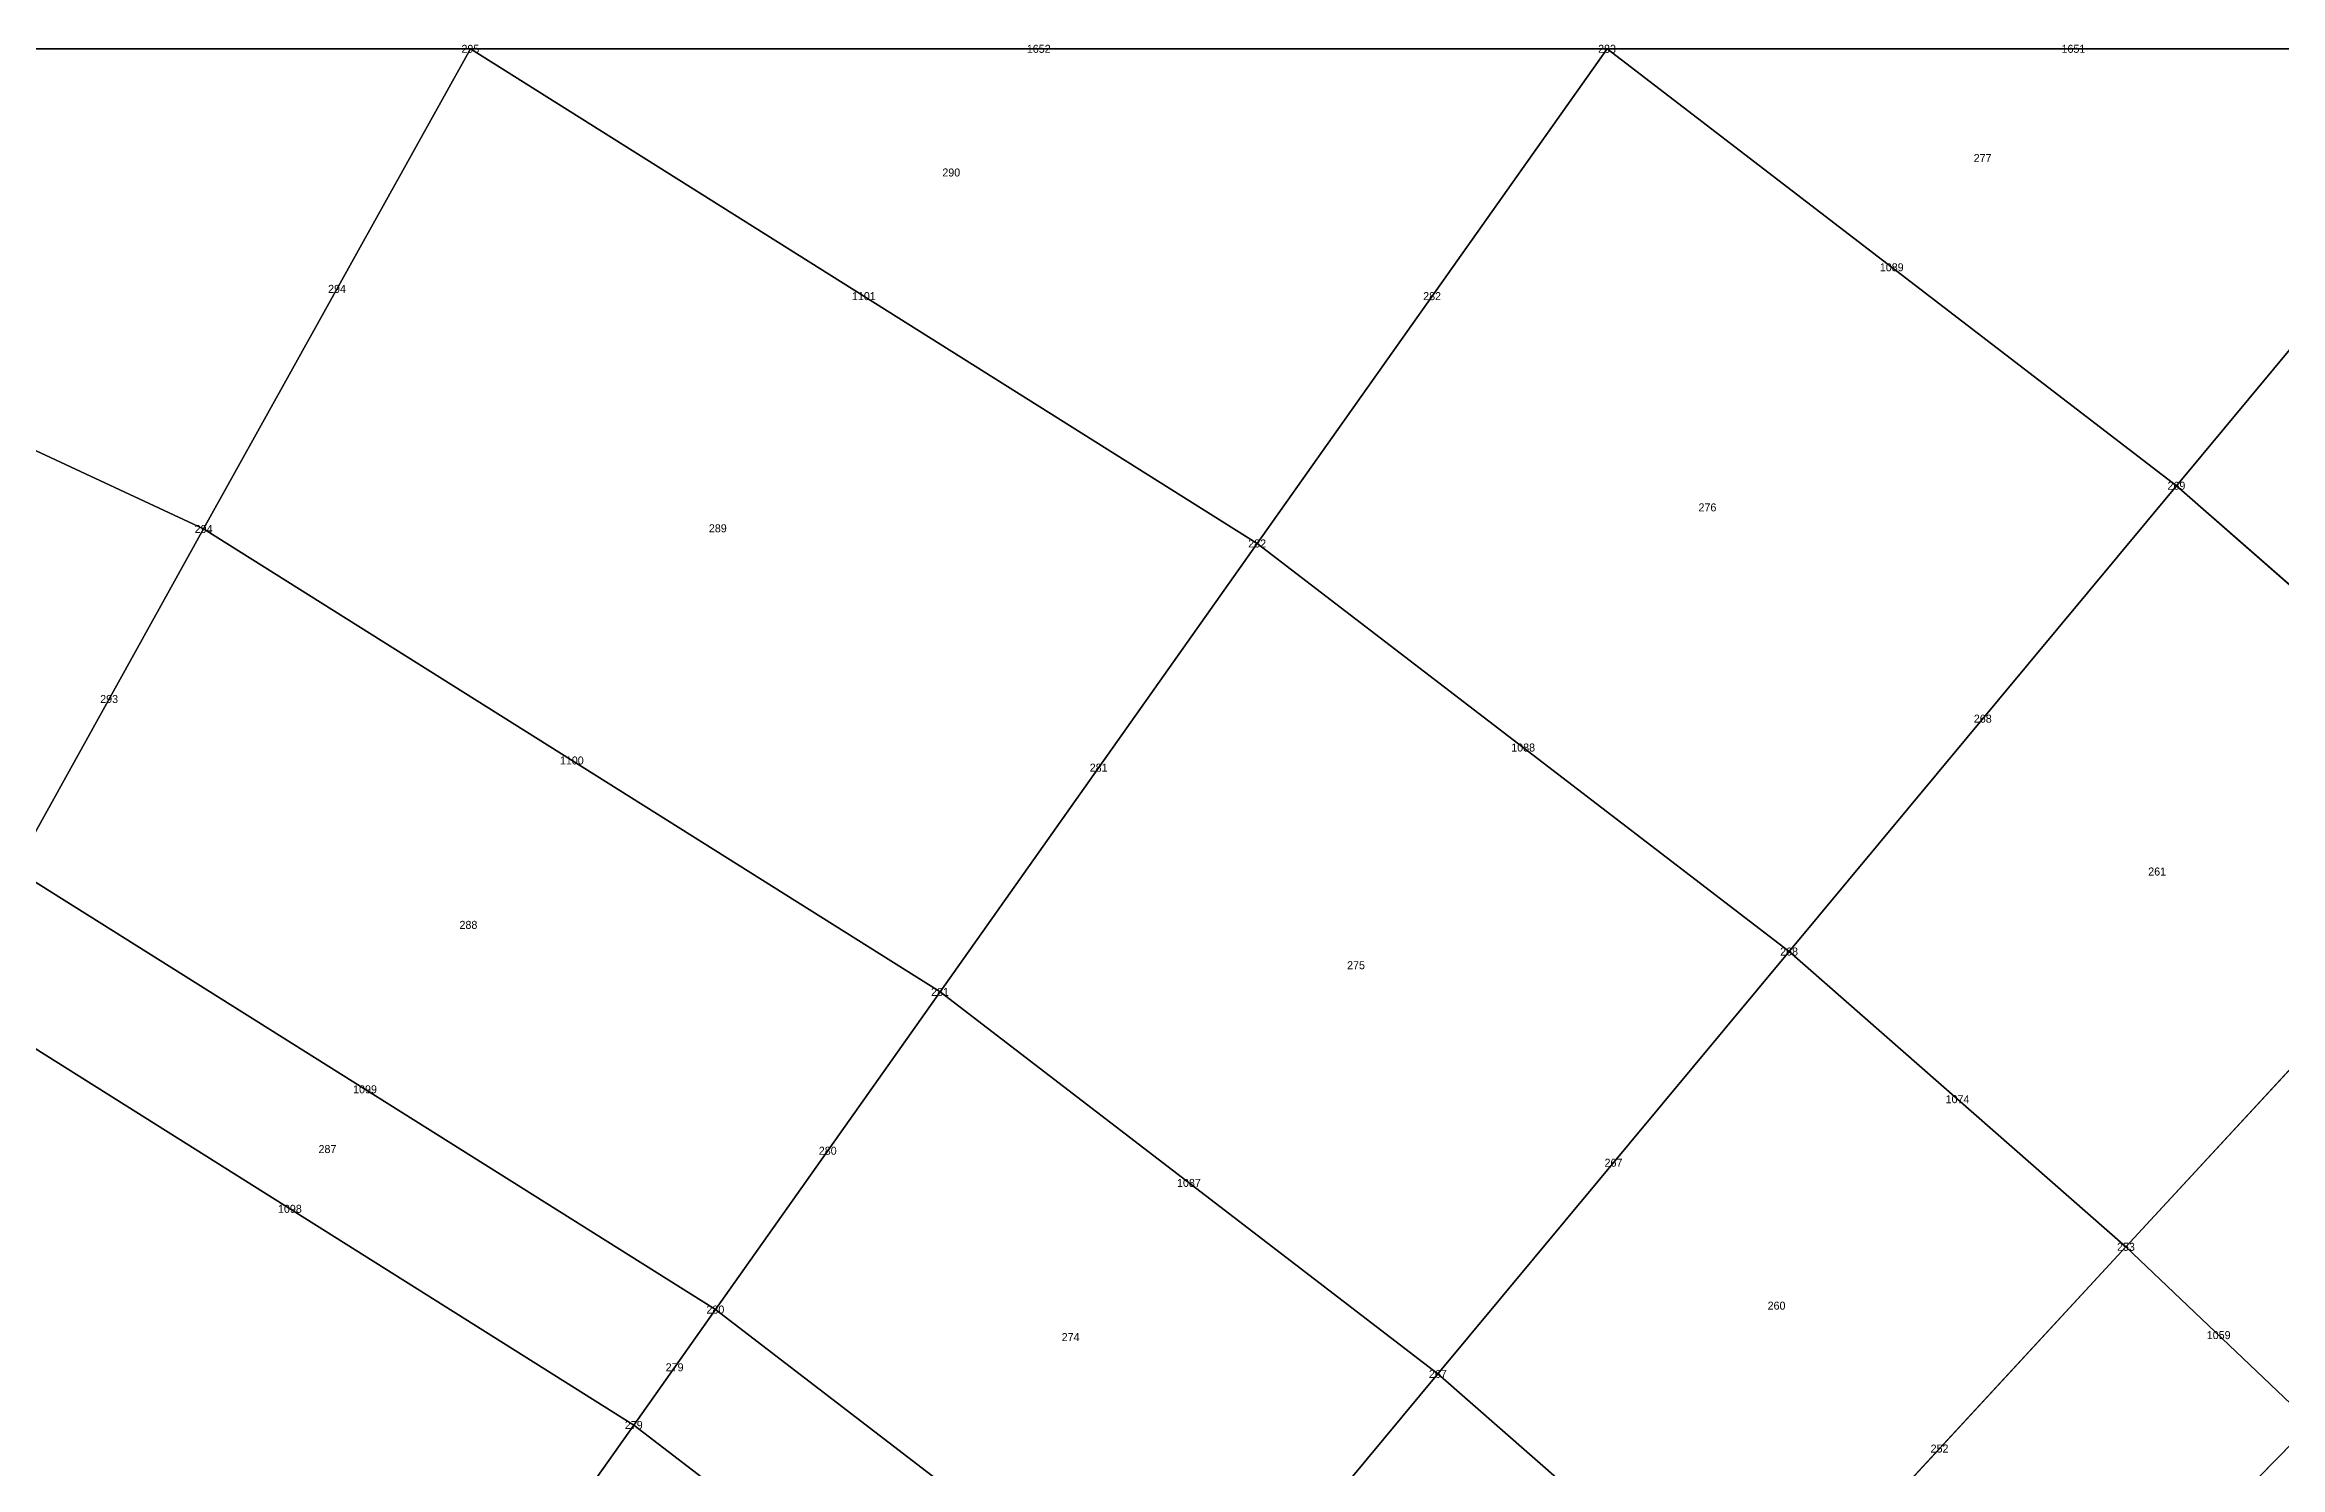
# Model space of a CAD drawing. Header units: metres. Extents: x -1.88 to 1.88, y -1.88 to 1.88.
# Drawn here: x 0.935 to 1.494, y 1.52 to 1.876 of the extents above; entities that cross this region are included whole.
import ezdxf
from ezdxf.enums import TextEntityAlignment as Align

# ---------------------------------------------------------------- set-up
doc = ezdxf.new("R2010")
doc.units = ezdxf.units.M

msp = doc.modelspace()

# ---------------------------------------------------------------- linework, layer by layer
at = {"layer": 'BRANCHES'}
for p, q in [((0.975, 1.75495, 1.73227), (0.71753, 1.875, 1.73227)), ((1.04169, 1.875, 1.55901), (0.71753, 1.875, 1.73227)), ((0.975, 1.75495, 1.73227), (1.04169, 1.875, 1.55901)), ((1.23838, 1.75133, 1.55901), (1.04169, 1.875, 1.55901)), ((1.32583, 1.875, 1.32583), (1.04169, 1.875, 1.55901)), ((1.23838, 1.75133, 1.55901), (1.32583, 1.875, 1.32583)), ((1.46817, 1.76576, 1.32583), (1.32583, 1.875, 1.32583)), ((1.55901, 1.875, 1.04169), (1.32583, 1.875, 1.32583)), ((1.46817, 1.76576, 1.32583), (1.55901, 1.875, 1.04169)), ((1.37134, 1.6493, 1.55901), (1.46817, 1.76576, 1.32583)), ((1.55833, 1.68673, 1.32583), (1.46817, 1.76576, 1.32583)), ((0.92777, 1.66993, 1.83897), (0.975, 1.75495, 1.73227)), ((1.15909, 1.6392, 1.73227), (0.975, 1.75495, 1.73227)), ((1.15909, 1.6392, 1.73227), (1.23838, 1.75133, 1.55901)), ((1.37134, 1.6493, 1.55901), (1.23838, 1.75133, 1.55901)), ((1.45555, 1.57548, 1.55901), (1.55833, 1.68673, 1.32583)), ((1.10294, 1.55979, 1.83897), (0.92777, 1.66993, 1.83897)), ((1.28354, 1.5437, 1.73227), (1.37134, 1.6493, 1.55901)), ((1.45555, 1.57548, 1.55901), (1.37134, 1.6493, 1.55901)), ((1.08253, 1.53093, 1.875), (0.9106, 1.63903, 1.875)), ((1.10294, 1.55979, 1.83897), (1.15909, 1.6392, 1.73227)), ((1.28354, 1.5437, 1.73227), (1.15909, 1.6392, 1.73227)), ((1.36236, 1.4746, 1.73227), (1.45555, 1.57548, 1.55901)), ((1.50192, 1.53134, 1.55901), (1.45555, 1.57548, 1.55901)), ((1.08253, 1.53093, 1.875), (1.10294, 1.55979, 1.83897)), ((1.22136, 1.46892, 1.83897), (1.10294, 1.55979, 1.83897)), ((1.22136, 1.46892, 1.83897), (1.28354, 1.5437, 1.73227)), ((1.36236, 1.4746, 1.73227), (1.28354, 1.5437, 1.73227)), ((1.40575, 1.43329, 1.73227), (1.50192, 1.53134, 1.55901)), ((0.98406, 1.39168, 2.03128), (1.08253, 1.53093, 1.875)), ((1.19876, 1.44174, 1.875), (1.08253, 1.53093, 1.875))]:
    msp.add_line(p, q, dxfattribs=at)
at = {"layer": 'Faces'}
for points in [[(0.92777, 1.66993, 1.83897), (0.68277, 1.78417, 1.83897), (0.71753, 1.875, 1.73227), (0.975, 1.75495, 1.73227)], [(0.975, 1.75495, 1.73227), (0.71753, 1.875, 1.73227), (0.71753, 1.875, 1.73227), (1.04169, 1.875, 1.55901)], [(1.15909, 1.6392, 1.73227), (0.975, 1.75495, 1.73227), (1.04169, 1.875, 1.55901), (1.23838, 1.75133, 1.55901)], [(1.23838, 1.75133, 1.55901), (1.04169, 1.875, 1.55901), (1.04169, 1.875, 1.55901), (1.32583, 1.875, 1.32583)], [(1.37134, 1.6493, 1.55901), (1.23838, 1.75133, 1.55901), (1.32583, 1.875, 1.32583), (1.46817, 1.76576, 1.32583)], [(1.46817, 1.76576, 1.32583), (1.32583, 1.875, 1.32583), (1.32583, 1.875, 1.32583), (1.55901, 1.875, 1.04169)], [(1.55833, 1.68673, 1.32583), (1.46817, 1.76576, 1.32583), (1.55901, 1.875, 1.04169), (1.65474, 1.79108, 1.04169)], [(1.45555, 1.57548, 1.55901), (1.37134, 1.6493, 1.55901), (1.46817, 1.76576, 1.32583), (1.55833, 1.68673, 1.32583)], [(1.10294, 1.55979, 1.83897), (0.92777, 1.66993, 1.83897), (0.975, 1.75495, 1.73227), (1.15909, 1.6392, 1.73227)], [(1.28354, 1.5437, 1.73227), (1.15909, 1.6392, 1.73227), (1.23838, 1.75133, 1.55901), (1.37134, 1.6493, 1.55901)], [(1.50192, 1.53134, 1.55901), (1.45555, 1.57548, 1.55901), (1.55833, 1.68673, 1.32583), (1.60797, 1.63947, 1.32583)], [(1.08253, 1.53093, 1.875), (0.9106, 1.63903, 1.875), (0.92777, 1.66993, 1.83897), (1.10294, 1.55979, 1.83897)], [(1.36236, 1.4746, 1.73227), (1.28354, 1.5437, 1.73227), (1.37134, 1.6493, 1.55901), (1.45555, 1.57548, 1.55901)], [(0.98406, 1.39168, 2.03128), (0.82777, 1.48995, 2.03128), (0.9106, 1.63903, 1.875), (1.08253, 1.53093, 1.875)], [(1.22136, 1.46892, 1.83897), (1.10294, 1.55979, 1.83897), (1.15909, 1.6392, 1.73227), (1.28354, 1.5437, 1.73227)], [(1.40575, 1.43329, 1.73227), (1.36236, 1.4746, 1.73227), (1.45555, 1.57548, 1.55901), (1.50192, 1.53134, 1.55901)], [(1.19876, 1.44174, 1.875), (1.08253, 1.53093, 1.875), (1.10294, 1.55979, 1.83897), (1.22136, 1.46892, 1.83897)], [(1.29636, 1.40317, 1.83897), (1.22136, 1.46892, 1.83897), (1.28354, 1.5437, 1.73227), (1.36236, 1.4746, 1.73227)], [(1.41959, 1.41959, 1.73227), (1.40575, 1.43329, 1.73227), (1.50192, 1.53134, 1.55901), (1.5167, 1.5167, 1.55901)], [(1.08972, 1.31059, 2.03128), (0.98406, 1.39168, 2.03128), (1.08253, 1.53093, 1.875), (1.19876, 1.44174, 1.875)]]:
    msp.add_3dface(points, dxfattribs=at)
at = {"layer": 'NODI-Estradosso'}
for p in [(1.04169, 1.875, 2.02768), (1.32583, 1.875, 1.8544), (1.46817, 1.76576, 1.8544), (0.975, 1.75495, 2.16374), (1.23838, 1.75133, 2.02768), (1.37134, 1.6493, 2.02768), (1.15909, 1.6392, 2.16374), (1.45555, 1.57548, 2.02768), (1.10294, 1.55979, 2.25007), (1.28354, 1.5437, 2.16374), (1.08253, 1.53093, 2.27961)]:
    msp.add_point(p, dxfattribs=at)
at = {"layer": 'NODI-Intradosso'}
for p in [(1.04169, 1.875, 1.55901), (1.32583, 1.875, 1.32583), (1.46817, 1.76576, 1.32583), (0.975, 1.75495, 1.73227), (1.23838, 1.75133, 1.55901), (1.37134, 1.6493, 1.55901), (1.15909, 1.6392, 1.73227), (1.45555, 1.57548, 1.55901), (1.10294, 1.55979, 1.83897), (1.28354, 1.5437, 1.73227), (1.08253, 1.53093, 1.875)]:
    msp.add_point(p, dxfattribs=at)

# ---------------------------------------------------------------- texts
at = {"layer": 'BRANCHES-Index'}
for s, p in [('1652', (1.18376, 1.875, 1.44242)), ('1651', (1.44242, 1.875, 1.18376)), ('1089', (1.397, 1.82038, 1.32583)), ('294', (1.00835, 1.81498, 1.64564)), ('1101', (1.14004, 1.81317, 1.55901)), ('282', (1.2821, 1.81317, 1.44242)), ('293', (0.95138, 1.71244, 1.78562)), ('268', (1.41976, 1.70753, 1.44242)), ('1088', (1.30486, 1.70031, 1.55901)), ('1100', (1.06704, 1.69708, 1.73227)), ('281', (1.19874, 1.69527, 1.64564)), ('1099', (1.01535, 1.61486, 1.83897)), ('1074', (1.41345, 1.61239, 1.55901)), ('280', (1.13102, 1.5995, 1.78562)), ('267', (1.32744, 1.5965, 1.64564)), ('1087', (1.22131, 1.59145, 1.73227)), ('1098', (0.99657, 1.58498, 1.875)), ('1059', (1.47873, 1.55341, 1.55901)), ('279', (1.09274, 1.54536, 1.85699)), ('252', (1.40895, 1.52504, 1.64564))]:
    msp.add_text(s, height=0.002, dxfattribs=at).set_placement(p, align=Align.MIDDLE_CENTER)
at = {"layer": 'Faces-Index'}
for s, p in [('290', (1.1619, 1.84408, 1.50071)), ('277', (1.41971, 1.84769, 1.25479)), ('276', (1.35093, 1.76035, 1.44242)), ('289', (1.10354, 1.75512, 1.64564)), ('261', (1.46335, 1.66931, 1.44242)), ('288', (1.0412, 1.65597, 1.78562)), ('275', (1.26309, 1.64588, 1.64564)), ('287', (1.00596, 1.59992, 1.85699)), ('260', (1.3682, 1.56077, 1.64564)), ('274', (1.19173, 1.5529, 1.78562))]:
    msp.add_text(s, height=0.002, dxfattribs=at).set_placement(p, align=Align.MIDDLE_CENTER)
at = {"layer": 'NODI-Index'}
for s, p in [('295', (1.04169, 1.875, 1.55901)), ('283', (1.32583, 1.875, 1.32583)), ('269', (1.46817, 1.76576, 1.32583)), ('294', (0.975, 1.75495, 1.73227)), ('282', (1.23838, 1.75133, 1.55901)), ('268', (1.37134, 1.6493, 1.55901)), ('281', (1.15909, 1.6392, 1.73227)), ('253', (1.45555, 1.57548, 1.55901)), ('280', (1.10294, 1.55979, 1.83897)), ('267', (1.28354, 1.5437, 1.73227)), ('279', (1.08253, 1.53093, 1.875))]:
    msp.add_text(s, height=0.002, dxfattribs=at).set_placement(p, align=Align.MIDDLE_CENTER)

doc.saveas('drawing.dxf')
